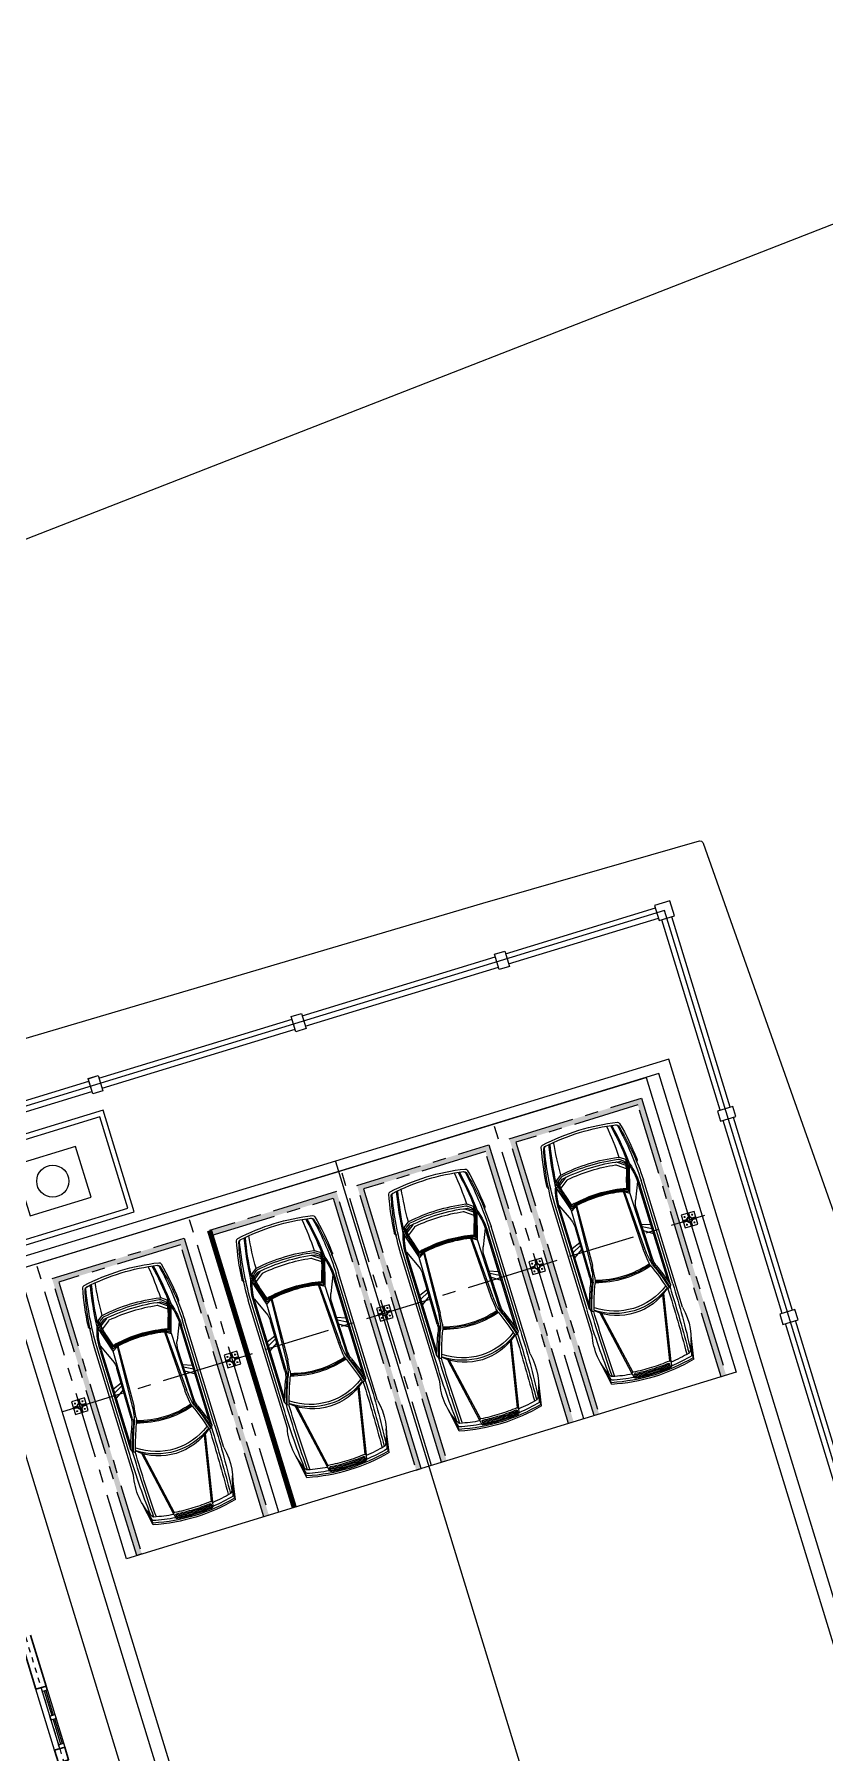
# Model space of a CAD drawing. Header units: inches. Extents: x 543393 to 2689207, y 1841861 to 9121372.
# Drawn here: x 547514.16 to 547529.03, y 1842000.31 to 1842032.65 of the extents above; entities that cross this region are included whole.
import ezdxf

# ---------------------------------------------------------------- set-up
doc = ezdxf.new("R2010")
doc.units = ezdxf.units.IN
doc.header["$MEASUREMENT"] = 0
for name, pattern in [('ACAD_ISO04W100', [30, 24, -3, 0, -3]), ('CENTER', [2, 1.25, -0.25, 0.25, -0.25]), ('DASHDOT', [1, 0.5, -0.25, 0, -0.25]), ('HIDDEN', [0.375, 0.25, -0.125]), ('HIDDEN2', [0.1875, 0.125, -0.0625])]:
    doc.linetypes.add(name, pattern=pattern)
for name, color, linetype, lineweight in [('03', 1, 'Continuous', 13), ('144', 144, 'Continuous', 13), ('A-Wall', 3, 'Continuous', 30), ('CUA', 2, 'Continuous', 9), ('Level 30', 7, 'Continuous', 0), ('NET03', 1, 'Continuous', 13), ('NET15', 2, 'Continuous', 13), ('NETKHUAT', 3, 'HIDDEN2', 13), ('NOITHAT', 8, 'Continuous', 9)]:
    doc.layers.add(name, color=color, linetype=linetype, lineweight=lineweight)
for name, color, linetype in [('0_Central_Road', 9, 'Continuous'), ('1', 3, 'Continuous'), ('Duong', 4, 'Continuous'), ('KICHTHUOCTHACH', 161, 'Continuous'), ('LAPMOI', 4, 'Continuous'), ('NET THAY', 4, 'Continuous'), ('Tim', 30, 'CENTER')]:
    doc.layers.add(name, color=color, linetype=linetype)

# ---------------------------------------------------------------- blocks, each defined once
blk = doc.blocks.new('HR')
at = {"layer": 'LAPMOI'}
for points in [[(197005, 65096), (197205, 65096), (197205, 65396), (197005, 65396)], [(201005, 65096), (201205, 65096), (201205, 65396), (201005, 65396)]]:
    blk.add_lwpolyline(points, close=True, dxfattribs=at)
for points in [[(197205, 65346), (201005, 65346)], [(197205, 65146), (201005, 65146)]]:
    blk.add_lwpolyline(points, dxfattribs=at)
blk = doc.blocks.new('S1200')
at = {"layer": 'CUA'}
blk.add_lwpolyline([(198780, 60972), (199980, 60972), (199980, 61172), (198780, 61172)], close=True, dxfattribs=at)
at = {"layer": 'CUA', "color": 8}
for points in [[(199980, 61072), (198780, 61072)], [(198857, 61031), (199341, 61031)], [(198857, 61002), (199341, 61002)], [(199419, 61031), (199903, 61031)], [(199419, 61002), (199903, 61002)]]:
    blk.add_lwpolyline(points, dxfattribs=at)
for points in [[(198780, 61072), (198857, 61072), (198857, 60972), (198780, 60972)], [(199419, 61072), (199341, 61072), (199341, 60972), (199419, 60972)], [(199980, 61072), (199903, 61072), (199903, 60972), (199980, 60972)]]:
    blk.add_lwpolyline(points, close=True, dxfattribs=at)
blk = doc.blocks.new('NVP')
at = {"layer": 'A-Wall'}
blk.add_lwpolyline([(205843.5, -3625.6), (205593.5, -3625.6), (205593.5, -3425.6), (205843.5, -3425.6)], close=True, dxfattribs=at)
blk.add_lwpolyline([(208043.5, -3625.6), (207043.5, -3625.6), (207043.5, -3425.6), (208043.5, -3425.6)], dxfattribs=at)
at = {"layer": 'NET THAY', "color": 8, "linetype": 'ACAD_ISO04W100', "ltscale": 0.2}
blk.add_lwpolyline([(214442.5, -3525.6), (184179.1, -3525.6)], dxfattribs=at)
at = {"layer": 'NET THAY'}
blk.add_lwpolyline([(183493.5, -4525.6), (214893.5, -4525.6)], dxfattribs=at)
at = {"layer": 'KICHTHUOCTHACH', "xscale": -1}
blk.add_blockref('S1200', (405823.5, -64597.6), dxfattribs=at)
blk = doc.blocks.new('A$C5FD90523')
at = {"layer": 'NET15'}
h = blk.add_hatch(color=251, dxfattribs=at)
h.paths.add_polyline_path([(50, 135), (0, 135), (0, 115), (50, 115)])
h.paths.add_polyline_path([(76, 135), (50, 135), (50, 115), (76, 115, -0.050382), (75, 125, -0.050382)])
h.paths.add_polyline_path([(200, 135), (174, 135, -0.050382), (175, 125, -0.050382), (174, 115), (200, 115)])
h.paths.add_polyline_path([(250, 135), (200, 135), (200, 115), (250, 115)])
for points in [[(78, 143, 0.413358), (70, 135), (76, 135, -0.039214)], [(78, 107, -0.413358), (70, 115), (76, 115, 0.039214)], [(119, 175), (119, 180), (113, 180, 0.30369), (106, 171, -0.067067)], [(119, 70), (113, 70, -0.30369), (106, 79, 0.067067), (119, 75)], [(139, 180), (139, 173, -0.049936), (148, 169, 0.321271)], [(139, 70), (139, 77, 0.049936), (148, 81, -0.321271)], [(172, 143, -0.413358), (180, 135), (174, 135, 0.039214)], [(172, 107, 0.413358), (180, 115), (174, 115, -0.039214)]]:
    blk.add_hatch(color=251, dxfattribs=at).paths.add_polyline_path(points)
h = blk.add_hatch(color=251, dxfattribs=at)
h.paths.add_polyline_path([(139, 77, -0.051004), (129, 75), (129, 0), (139, 0)])
h.paths.add_polyline_path([(129, 75, -0.050133), (119, 75), (119, 0), (129, 0)])
h.paths.add_polyline_path([(139, 250), (129, 250), (129, 175, -0.051004), (139, 173)])
h.paths.add_polyline_path([(129, 250), (119, 250), (119, 175, -0.050133), (129, 175)])
at = {"layer": '03', "color": 8}
for p, q in [((76, 135), (0, 135)), ((174, 115), (250, 115))]:
    blk.add_line(p, q, dxfattribs=at)
at = {"layer": '03', "color": 7}
blk.add_lwpolyline([(0, 0), (250, 0), (250, 250), (0, 250)], close=True, dxfattribs=at)
at = {"layer": 'NET03', "color": 2}
for centre in [(50, 200), (50, 200), (50, 200), (50, 50), (200, 200), (200, 50)]:
    blk.add_circle(centre, 8, dxfattribs=at)
at = {"layer": 'NET03', "color": 8}
for centre in [(50, 50), (50, 50), (50, 50), (200, 200)]:
    blk.add_circle(centre, 8, dxfattribs=at)
at = {"layer": 'NET03', "color": 1}
blk.add_circle((125, 125), 50, dxfattribs=at)
at = {"layer": 'NET03', "color": 9}
blk.add_circle((125, 125), 44.4, dxfattribs=at)
at = {"layer": 'NET15', "color": 8}
for p, q in [((0, 135), (0, 147)), ((0, 103), (0, 115)), ((10, 135), (10, 147)), ((10, 103), (10, 115)), ((20, 135), (20, 147)), ((20, 103), (20, 115)), ((30, 135), (30, 147)), ((30, 103), (30, 115)), ((40, 135), (40, 147)), ((40, 103), (40, 115)), ((50, 135), (50, 147)), ((50, 103), (50, 115)), ((60, 135), (60, 147)), ((60, 103), (60, 115)), ((76, 130), (68, 131)), ((76, 119), (68, 119)), ((70, 135), (70, 147)), ((70, 103), (70, 115)), ((70, 115), (70, 103)), ((79, 141), (71, 144)), ((79, 108), (71, 106)), ((83, 151), (76, 156)), ((83, 98), (76, 94)), ((90, 160), (84, 166)), ((90, 89), (84, 84)), ((98, 168), (93, 175)), ((98, 82), (93, 75)), ((107, 173), (104, 181)), ((108, 77), (104, 69)), ((119, 250), (107, 250)), ((119, 240), (107, 240)), ((119, 230), (107, 230)), ((119, 220), (107, 220)), ((119, 210), (107, 210)), ((119, 200), (107, 200)), ((119, 190), (107, 190)), ((119, 180), (107, 180)), ((119, 70), (107, 70)), ((119, 70), (107, 70)), ((119, 60), (107, 60)), ((119, 50), (107, 50)), ((119, 40), (107, 40)), ((119, 30), (107, 30)), ((119, 20), (107, 20)), ((119, 10), (107, 10)), ((118, 177), (116, 185)), ((118, 73), (116, 65)), ((129, 178), (129, 186)), ((129, 72), (129, 64)), ((151, 250), (139, 250)), ((151, 240), (139, 240)), ((151, 230), (139, 230)), ((151, 220), (139, 220)), ((151, 210), (139, 210)), ((151, 200), (139, 200)), ((151, 190), (139, 190)), ((151, 180), (139, 180)), ((139, 180), (151, 180)), ((151, 70), (139, 70)), ((151, 70), (139, 70)), ((139, 70), (151, 70)), ((151, 60), (139, 60)), ((151, 50), (139, 50)), ((151, 40), (139, 40)), ((151, 30), (139, 30)), ((151, 20), (139, 20)), ((151, 10), (139, 10)), ((140, 177), (142, 185)), ((140, 73), (142, 65)), ((147, 169), (151, 177)), ((147, 81), (151, 73)), ((157, 164), (162, 170)), ((157, 86), (162, 80)), ((165, 156), (171, 162)), ((165, 94), (171, 88)), ((170, 147), (177, 151)), ((170, 104), (177, 99)), ((176, 113), (184, 110)), ((180, 135), (180, 147)), ((180, 103), (180, 115)), ((182, 120), (190, 119)), ((190, 135), (190, 147)), ((190, 103), (190, 115)), ((200, 135), (200, 147)), ((200, 103), (200, 115)), ((210, 135), (210, 147)), ((210, 103), (210, 115)), ((220, 135), (220, 147)), ((220, 103), (220, 115)), ((230, 135), (230, 147)), ((230, 103), (230, 115)), ((240, 135), (240, 147)), ((240, 103), (240, 115)), ((250, 135), (250, 147)), ((250, 103), (250, 115)), ((119, 0), (107, 0)), ((151, 0), (139, 0))]:
    blk.add_line(p, q, dxfattribs=at)
at = {"layer": 'NET15', "color": 251}
for p, q in [((76, 115), (0, 115)), ((174, 135), (250, 135)), ((182, 131), (190, 131))]:
    blk.add_line(p, q, dxfattribs=at)
for centre, radius, start, end in [((78, 135), 7.87, 86.7393, 177.5598), ((78, 115), 7.87, 182.4402, 273.2607), ((116, 79), 9.77, 183.2842, 289.0108), ((136, 168), 12.2, 4.853, 76.096), ((136, 82), 12.2, 283.904, 355.147), ((172, 135), 7.87, 2.4402, 93.2607), ((172, 115), 7.87, 266.7393, 357.5598)]:
    blk.add_arc(centre, radius, start, end, dxfattribs=at)
at = {"layer": 'NET15', "color": 8}
blk.add_arc((116, 171), 9.77, 70.9892, 176.7158, dxfattribs=at)
at = {"layer": 'NETKHUAT', "color": 8, "ltscale": 70}
for p, q in [((36, 200), (64, 200)), ((36, 50), (64, 50)), ((50, 186), (50, 214)), ((50, 36), (50, 64)), ((186, 200), (214, 200)), ((186, 50), (214, 50)), ((200, 186), (200, 214)), ((200, 36), (200, 64))]:
    blk.add_line(p, q, dxfattribs=at)
blk = doc.blocks.new('A$C55B80577')
at = {"layer": '144'}
for p, q in [((186, 3361), (1044, 3515)), ((246, 3346), (1044, 3515)), ((331, 3326), (969, 3496)), ((2127, 3515), (7005, 3515)), ((2961, 3296), (2927, 3208)), ((3051, 3339), (2961, 3296)), ((3051, 3427), (7005, 3427)), ((3051, 3339), (6837, 3339)), ((3204, 3295), (6838, 3295)), ((5227, 2971), (5013, 3296)), ((5377, 2969), (5209, 3295)), ((5478, 2964), (5352, 3295)), ((7005, 3295), (6369, 3022)), ((6684, 2899), (7708, 3202)), ((7636, 3181), (7693, 3126)), ((7708, 3202), (7777, 3137)), ((7871, 3145), (8040, 2917)), ((332, 2529), (207, 2504)), ((2813, 3007), (355, 2533)), ((2779, 2955), (386, 2494)), ((4110, 2808), (4507, 2767)), ((4115, 2944), (6684, 2904)), ((4155, 2988), (6045, 2958)), ((6798, 2710), (4555, 2825)), ((6816, 2679), (4559, 2763)), ((6800, 2706), (6684, 2899)), ((6754, 2874), (7265, 3025)), ((6839, 2708), (6754, 2874)), ((6820, 2848), (7278, 2983)), ((6878, 2709), (6820, 2848)), ((6873, 2836), (7286, 2958)), ((6908, 2733), (6873, 2836)), ((7801, 2741), (7585, 3037)), ((7901, 2782), (7702, 3056)), ((7880, 2910), (7767, 3065)), ((7867, 3032), (7973, 2888)), ((285, 2461), (228, 2458)), ((332, 1048), (207, 1073)), ((285, 1116), (228, 1119)), ((2813, 571), (355, 1044)), ((2779, 622), (386, 1083)), ((4110, 769), (4507, 810)), ((4115, 633), (6684, 673)), ((6798, 867), (4555, 752)), ((6816, 898), (4559, 814)), ((6800, 871), (6684, 678)), ((6684, 678), (7708, 375)), ((6839, 869), (6754, 703)), ((6754, 703), (7265, 552)), ((6878, 868), (6820, 729)), ((6820, 729), (7278, 594)), ((6908, 844), (6873, 741)), ((6873, 741), (7286, 619)), ((7801, 836), (7585, 540)), ((7901, 795), (7702, 521)), ((7880, 667), (7767, 512)), ((7867, 545), (7973, 689)), ((7871, 432), (8040, 661)), ((186, 216), (1044, 62)), ((246, 231), (1044, 62)), ((331, 251), (969, 81)), ((2127, 62), (7005, 62)), ((2961, 281), (2927, 369)), ((3051, 238), (2961, 281)), ((3051, 238), (6837, 238)), ((3051, 150), (7005, 150)), ((3204, 282), (6838, 282)), ((4155, 589), (6045, 619)), ((5227, 606), (5013, 281)), ((5377, 608), (5209, 282)), ((5478, 613), (5352, 282)), ((7005, 282), (6369, 555)), ((7636, 396), (7693, 451)), ((7708, 375), (7777, 440))]:
    blk.add_line(p, q, dxfattribs=at)
for centre, radius, start, end in [((6735, 1789), 6735, 166.50102, 180), ((6735, 1789), 6673, 166.50102, 180), ((6735, 1789), 6585, 166.50102, 173.79056), ((6735, 1789), 6454, 166.85948, 173.42974), ((536, 3236), 87.9, 117.14636, 166.85948), ((2597, -52176), 55473, 89.62448, 92.21817), ((2609, -52778), 55987, 89.67385, 92.20579), ((1586, 1189), 2388, 76.88711, 117.14636), ((2668, -21398), 24828, 89.11746, 94.90318), ((4587, 1789), 2152, 139.99764, 180), ((4938, 1789), 2415, 145.21158, 180), ((4938, 1789), 2327, 144.40435, 180), ((2974, 3237), 54, 211.10572, 263.82418), ((606, -5105), 8695, 67.49302, 74.36152), ((580, -5165), 8790, 68.26955, 74.28416), ((137, -6463), 10053, 68.04533, 73.64227), ((-237, -7147), 10989, 68.04181, 72.59127), ((6921, 1030), 2310, 70.07595, 92.08103), ((6921, 1030), 2266, 71.61184, 92.10112), ((6845, -5563), 9079, 75.28892, 88.9927), ((6833, -8033), 11461, 78.32828, 89.13991), ((8047, 664), 2487, 94.06309, 108.32276), ((7778, 3442), 70.2, 65.36364, 175.26998), ((6899, -8173), 11404, 78.152, 85.93035), ((7100, -5713), 9247, 76.70013, 85.60924), ((6900, -8175), 11361, 78.07409, 85.09623), ((9126, 3134), 87.9, 10.55828, 73.8368), ((9132, 3105), 87.9, 10.32382, 76.92082), ((1660, 1789), 7675, 0, 10.21929), ((9203, 3201), 87.9, 10.96649, 74.53268), ((1678, 1789), 7745, 0, 10.63106), ((341, 2485), 44, 353.80021, 100.90395), ((7351, 1789), 3597, 162.74639, 180), ((7351, 1789), 3553, 162.80076, 180), ((4127, 3735), 791, 248.26955, 269.11785), ((7351, 1789), 3509, 162.78462, 180), ((4168, 3779), 791, 248.04181, 269.10583), ((4191, 3595), 791, 248.04533, 264.11122), ((4726, 5784), 2964, 254.51097, 266.69134), ((4589, 3554), 791, 264.11122, 267.87372), ((6057, 3749), 791, 269.10583, 293.20963), ((6649, 2616), 176, 10.27702, 31.00254), ((2086, 1788), 4814, 0.00094, 10.27702), ((6683, 2628), 176, 10.35103, 27.12264), ((2086, 1788), 4849, 0.00094, 10.35103), ((6716, 2641), 176, 10.43079, 22.83732), ((2086, 1788), 4884, 0.00093, 10.43079), ((6743, 2675), 176, 11.05948, 19.31943), ((2163, 1780), 4842, 0.09828, 11.05948), ((8047, 664), 2443, 93.40799, 108.33935), ((8047, 664), 2417, 96.18132, 108.34952), ((7796, 2980), 87.9, 36.40694, 96.18132), ((7730, 2689), 87.9, 8.4397, 36.07879), ((1660, 1789), 6225, 0, 8.4397), ((7809, 2858), 87.9, 9.86348, 36.07879), ((1660, 1789), 6330, 0, 9.86348), ((7830, 2730), 87.9, 8.67885, 36.07879), ((7902, 2836), 87.9, 9.52575, 36.40694), ((1660, 1789), 6418, 0, 9.52575), ((7969, 2864), 87.9, 9.6766, 36.40694), ((7773, -8069), 10972, 82.13796, 88.54069), ((1660, 1789), 6488, 0, 9.6766), ((6735, 1789), 6629, 174.47644, 180), ((6705, 1791), 6585, 174.88981, 180), ((224, 2418), 87.9, 100.90395, 174.47644), ((233, 2370), 87.9, 93.10005, 174.88981), ((6386, 1813), 6237, 174.18393, 180.22948), ((6386, 1813), 6193, 174.18393, 180.22948), ((6386, 1813), 6149, 174.18393, 180.22948), ((6386, 1813), 6105, 174.18393, 180.22948), ((286, 2434), 26.4, 354.18393, 93.10005), ((6757, 1789), 6410, 173.80021, 180), ((6735, 1789), 6735, 180, 193.49898), ((6735, 1789), 6673, 180, 193.49898), ((6735, 1789), 6629, 180, 185.52356), ((6705, 1786), 6585, 180, 185.11019), ((6386, 1764), 6237, 179.77052, 185.81607), ((6386, 1764), 6193, 179.77052, 185.81607), ((6386, 1764), 6149, 179.77052, 185.81607), ((6386, 1764), 6105, 179.77052, 185.81607), ((6757, 1789), 6410, 180, 186.19979), ((4587, 1789), 2152, 180, 220.00236), ((4938, 1789), 2415, 180, 214.78842), ((4938, 1789), 2327, 180, 215.59565), ((7351, 1789), 3597, 180, 197.25361), ((7351, 1789), 3553, 180, 197.19924), ((7351, 1789), 3509, 180, 197.21538), ((2086, 1789), 4814, 349.72298, 359.99906), ((2086, 1789), 4849, 349.64897, 359.99906), ((2086, 1789), 4884, 349.56921, 359.99907), ((2163, 1797), 4842, 348.94052, 359.90172), ((1660, 1789), 6225, 351.5603, 0), ((1660, 1789), 6330, 350.13652, 0), ((1660, 1789), 6418, 350.47425, 0), ((1660, 1789), 6488, 350.3234, 0), ((1660, 1789), 7675, 349.78071, 0), ((1678, 1789), 7745, 349.36894, 0), ((224, 1159), 87.9, 185.52356, 259.09605), ((233, 1207), 87.9, 185.11019, 266.89995), ((6735, 1789), 6585, 186.18817, 193.49898), ((286, 1143), 26.4, 266.89995, 5.81607), ((6735, 1789), 6454, 186.57026, 193.14052), ((341, 1092), 44, 259.09605, 6.19979), ((606, 8682), 8695, 285.63848, 292.50698), ((137, 10040), 10053, 286.35773, 291.95467), ((4127, -158), 791, 90.88215, 111.73045), ((4191, -18), 791, 95.88878, 111.95467), ((4726, -2207), 2964, 93.30866, 105.48903), ((4589, 23), 791, 92.12628, 95.88878), ((6649, 961), 176, 328.99746, 349.72298), ((6683, 949), 176, 332.87736, 349.64897), ((6716, 936), 176, 337.16268, 349.56921), ((6743, 902), 176, 340.68057, 348.94052), ((7730, 888), 87.9, 323.92121, 351.5603), ((6900, 11752), 11361, 274.90377, 281.92591), ((7809, 719), 87.9, 323.92121, 350.13652), ((7830, 847), 87.9, 323.92121, 351.32115), ((7902, 741), 87.9, 323.59306, 350.47425), ((7969, 713), 87.9, 323.59306, 350.3234), ((7773, 11646), 10972, 271.45931, 277.86204), ((536, 341), 87.9, 193.14052, 242.85364), ((2597, 55753), 55473, 267.78183, 270.37552), ((2609, 56355), 55987, 267.79421, 270.32615), ((1586, 2388), 2388, 242.85364, 283.11289), ((2668, 24975), 24828, 265.09682, 270.88254), ((2974, 340), 54, 96.17582, 148.89428), ((580, 8742), 8790, 285.71584, 291.73045), ((-237, 10724), 10989, 287.40873, 291.95819), ((4168, -202), 791, 90.89417, 111.95819), ((6057, -172), 791, 66.79037, 90.89417), ((6921, 2547), 2310, 267.91897, 289.92405), ((6921, 2547), 2266, 267.89888, 288.38816), ((6833, 11610), 11461, 270.86009, 281.67172), ((6845, 9140), 9079, 271.0073, 284.71108), ((8047, 2913), 2487, 251.67724, 265.93691), ((8047, 2913), 2443, 251.66065, 266.59201), ((8047, 2913), 2417, 251.65048, 263.81868), ((6899, 11750), 11404, 274.06965, 281.848), ((7778, 135), 70.2, 184.73002, 294.63636), ((7796, 597), 87.9, 263.81868, 323.59306), ((7100, 9290), 9247, 274.39076, 283.29987), ((9126, 443), 87.9, 286.1632, 349.44172), ((9132, 472), 87.9, 283.07918, 349.67618), ((9203, 376), 87.9, 285.46732, 349.03351)]:
    blk.add_arc(centre, radius, start, end, dxfattribs=at)

msp = doc.modelspace()

# ---------------------------------------------------------------- hatches: boundary and pattern name
at = {"layer": 'Tim'}
for points in [[(547524.784, 1842006.684), (547524.689, 1842006.655), (547523.094, 1842011.866), (547525.58, 1842012.627), (547527.175, 1842007.415), (547527.079, 1842007.386), (547525.514, 1842012.502), (547523.219, 1842011.8)], [(547521.916, 1842005.806), (547521.82, 1842005.777), (547520.226, 1842010.989), (547522.712, 1842011.749), (547524.306, 1842006.538), (547524.21, 1842006.509), (547522.645, 1842011.624), (547520.35, 1842010.922)], [(547517.453, 1842010.14), (547517.482, 1842010.045), (547519.777, 1842010.747), (547521.342, 1842005.631), (547521.438, 1842005.66), (547519.843, 1842010.872)], [(547516.179, 1842004.051), (547516.083, 1842004.022), (547514.489, 1842009.233), (547516.975, 1842009.994), (547518.569, 1842004.782), (547518.474, 1842004.753), (547516.908, 1842009.869), (547514.614, 1842009.167)]]:
    msp.add_hatch(color=250, dxfattribs=at).paths.add_polyline_path(points)

# ---------------------------------------------------------------- linework, layer by layer
at = {"color": 8, "linetype": 'HIDDEN', "ltscale": 1000}
msp.add_lwpolyline([(547513.551, 1842009.731), (547516.037, 1842010.492), (547515.452, 1842012.404), (547512.966, 1842011.643)], close=True, dxfattribs=at)
at = {"layer": '0_Central_Road', "linetype": 'DASHDOT', "ltscale": 1000}
msp.add_lwpolyline([(547542.108, 1841963.566), (547526.016, 1842016.159), (547425.611, 1841985.438), (547461.305, 1841868.777), (547533.023, 1841890.72)], dxfattribs=at)
msp.add_lwpolyline([(547519.825, 1842011.441), (547528.486, 1841983.137, -0.414214), (547525.167, 1841976.893), (547508.433, 1841971.772)], format="xyb", dxfattribs=at)
at = {"layer": '1', "color": 8, "linetype": 'CENTER'}
for p, q in [((547524.498, 1842006.596), (547522.801, 1842012.143)), ((547521.629, 1842005.719), (547519.932, 1842011.265)), ((547518.76, 1842004.841), (547517.064, 1842010.387)), ((547515.892, 1842003.963), (547514.195, 1842009.51))]:
    msp.add_line(p, q, dxfattribs=at)
msp.add_lwpolyline([(547514.674, 1842006.728), (547526.774, 1842010.43)], dxfattribs=at)
at = {"layer": 'Duong', "color": 8}
msp.add_lwpolyline([(547482.24, 1842002.66), (547482.503, 1842001.8, -0.414214), (547482.012, 1842000.876), (547441.362, 1841988.438), (547476.038, 1841875.104), (547531.52, 1841892.08), (547519.74, 1841930.578, -0.414214), (547521.559, 1841934), (547531.37, 1841937.002), (547530.047, 1841941.324), (547520.236, 1841938.322, -0.414214), (547516.815, 1841940.14), (547509.295, 1841964.716, -0.414214), (547512.441, 1841970.635), (547536.883, 1841978.114), (547526.098, 1842013.361), (547513.552, 1842009.522), (547522.213, 1841981.217, -0.414214), (547520.394, 1841977.796), (547511.119, 1841974.958, -0.414214), (547505.199, 1841978.103), (547496.334, 1842007.077)], format="xyb", dxfattribs=at)
at = {"layer": 'Duong'}
for points in [[(547482.488, 1842002.737), (547482.752, 1842001.876, -0.414214), (547482.088, 1842000.627), (547441.687, 1841988.266), (547476.211, 1841875.429), (547531.195, 1841892.252), (547519.492, 1841930.502, -0.414214), (547521.483, 1841934.248), (547531.045, 1841937.174), (547529.875, 1841940.999), (547520.312, 1841938.073, -0.414214), (547516.566, 1841940.064), (547509.047, 1841964.64, -0.414214), (547512.365, 1841970.884), (547536.558, 1841978.286), (547525.908, 1842013.093), (547513.86, 1842009.407), (547522.461, 1841981.293, -0.414214), (547520.47, 1841977.547), (547511.195, 1841974.709, -0.414214), (547504.951, 1841978.027), (547496.086, 1842007.001)], [(547531.045, 1841937.174), (547529.875, 1841940.999), (547520.312, 1841938.073, -0.414214), (547516.566, 1841940.064), (547509.047, 1841964.64, -0.414214), (547512.365, 1841970.884), (547536.558, 1841978.286), (547525.908, 1842013.093), (547513.86, 1842009.407), (547522.461, 1841981.293, -0.414214), (547520.47, 1841977.547), (547511.195, 1841974.709, -0.414214), (547504.951, 1841978.027), (547496.173, 1842006.714), (547495.982, 1842006.656), (547495.982, 1842006.656), (547489.767, 1842004.754), (547489.767, 1842004.754), (547489.767, 1842004.754), (547489.723, 1842004.898), (547486.95, 1842004.049)]]:
    msp.add_lwpolyline(points, format="xyb", dxfattribs=at)
for points in [[(547513.618, 1842009.856), (547515.913, 1842010.558), (547515.386, 1842012.279), (547513.091, 1842011.577)], [(547514.074, 1842010.414), (547515.222, 1842010.765), (547514.929, 1842011.721), (547513.782, 1842011.37)]]:
    msp.add_lwpolyline(points, close=True, dxfattribs=at)
msp.add_circle((547514.502, 1842011.067), 0.302, dxfattribs=at)
at = {"layer": 'LAPMOI'}
msp.add_lwpolyline([(547526.203, 1842016.059), (547526.115, 1842016.346), (547525.829, 1842016.259), (547525.916, 1842015.972)], close=True, dxfattribs=at)
for points in [[(547523.022, 1842015.348), (547525.843, 1842016.211)], [(547523.081, 1842015.156), (547525.902, 1842016.02)], [(547527.061, 1842012.402), (547525.964, 1842015.986)], [(547527.252, 1842012.461), (547526.155, 1842016.045)]]:
    msp.add_lwpolyline(points, dxfattribs=at)
at = {"layer": 'Level 30', "color": 5, "linetype": 'Continuous', "lineweight": 0, "flags": 128}
for points in [[(547547.3, 1842000), (547544.4, 1842008), (547543.3, 1842010), (547540.2, 1842022), (547538.336, 1842032.651), (547507.02, 1842020.43), (547478.88, 1842008.28), (547463.939, 1842003.035), (547454.99, 1842000), (547450.71, 1841998.55), (547413.61, 1841987.15)], [(547413.28, 1841984.203), (547426.991, 1841988.095), (547435.266, 1841990.209), (547457.738, 1841996.905), (547464.757, 1841999.096), (547479.303, 1842003.38), (547483.2, 1842004.528), (547493.957, 1842007.834), (547522.598, 1842016.302), (547526.675, 1842017.474), (547526.71, 1842017.467), (547526.737, 1842017.444), (547526.745, 1842017.428), (547531.542, 1842003.854), (547539.239, 1841980.121), (547541.659, 1841971.654), (547545.189, 1841960.262), (547545.986, 1841957.844), (547545.5, 1841966), (547545.5, 1841966), (547547, 1841978)]]:
    msp.add_lwpolyline(points, dxfattribs=at)
at = {"layer": 'NOITHAT'}
msp.add_lwpolyline([(547514.195, 1842009.51), (547525.669, 1842013.02), (547527.366, 1842007.474), (547515.892, 1842003.963)], dxfattribs=at)
at = {"layer": 'Tim', "color": 250}
for points in [[(547524.784, 1842006.684), (547524.689, 1842006.655), (547523.094, 1842011.866), (547525.58, 1842012.627), (547527.175, 1842007.415), (547527.079, 1842007.386), (547525.514, 1842012.502), (547523.219, 1842011.8), (547524.784, 1842006.684)], [(547521.916, 1842005.806), (547521.82, 1842005.777), (547520.226, 1842010.989), (547522.712, 1842011.749), (547524.306, 1842006.538), (547524.21, 1842006.509), (547522.645, 1842011.624), (547520.35, 1842010.922), (547521.916, 1842005.806)], [(547517.453, 1842010.14), (547517.482, 1842010.045), (547519.777, 1842010.747), (547521.342, 1842005.631), (547521.438, 1842005.66), (547519.843, 1842010.872)], [(547516.179, 1842004.051), (547516.083, 1842004.022), (547514.489, 1842009.233), (547516.975, 1842009.994), (547518.569, 1842004.782), (547518.474, 1842004.753), (547516.908, 1842009.869), (547514.614, 1842009.167), (547516.179, 1842004.051)]]:
    msp.add_lwpolyline(points, close=True, dxfattribs=at)
at = {"layer": 'Tim', "color": 250, "const_width": 0.1}
msp.add_lwpolyline([(547517.453, 1842010.14), (547519.047, 1842004.929)], dxfattribs=at)

# ---------------------------------------------------------------- block references
at = {"layer": 'A-Wall', "xscale": 0.001, "yscale": 0.001, "zscale": 0.001, "rotation": 107.0123114188912}
msp.add_blockref('NVP', (547571.486, 1841802.521), dxfattribs=at)
at = {"layer": 'LAPMOI', "yscale": 0.001, "zscale": 0.001}
for p, xscale, rotation in [((547311.561, 1842018.775), -0.001, 197.0123114188912), ((547307.736, 1842017.605), -0.001, 197.0123114188912), ((547303.911, 1842016.435), -0.001, 197.0123114188912), ((547648.416, 1841839.12), 0.001, 107.0123114188912), ((547649.586, 1841835.296), 0.001, 107.0123114188912)]:
    msp.add_blockref('HR', p, dxfattribs=dict(at, xscale=xscale, rotation=rotation))
at = {"layer": 'Tim'}
for name, p, xscale, yscale, zscale, rotation in [('A$C55B80577', (547524.943, 1842007.119), -0.0005146680310712213, 0.0005146680310712214, 0.0005146680310712213, 287.0123114188912), ('A$C55B80577', (547522.075, 1842006.24), -0.0005146680310712213, 0.0005146680310712214, 0.0005146680310712213, 287.0123114188912), ('A$C55B80577', (547519.207, 1842005.363), -0.0005146680310712213, 0.0005146680310712214, 0.0005146680310712213, 287.0123114188912), ('A$C5FD90523', (547526.405, 1842010.187), 0.0009998956077418276, 0.0009998956077418276, 0.0009998956077418276, 17.01231141860196), ('A$C55B80577', (547516.313, 1842004.477), -0.0005146680310712213, 0.0005146680310712214, 0.0005146680310712213, 287.0123114188912), ('A$C5FD90523', (547523.537, 1842009.309), 0.0009998956077418276, 0.0009998956077418276, 0.0009998956077418276, 17.01231141860196), ('A$C5FD90523', (547520.668, 1842008.431), 0.0009998956077418276, 0.0009998956077418276, 0.0009998956077418276, 17.01231141860196), ('A$C5FD90523', (547517.8, 1842007.554), 0.0009998956077418276, 0.0009998956077418276, 0.0009998956077418276, 17.01231141860196), ('A$C5FD90523', (547514.931, 1842006.676), 0.0009998956077418276, 0.0009998956077418276, 0.0009998956077418276, 17.01231141860196)]:
    msp.add_blockref(name, p, dxfattribs=dict(at, xscale=xscale, yscale=yscale, zscale=zscale, rotation=rotation))

doc.saveas('drawing.dxf')
